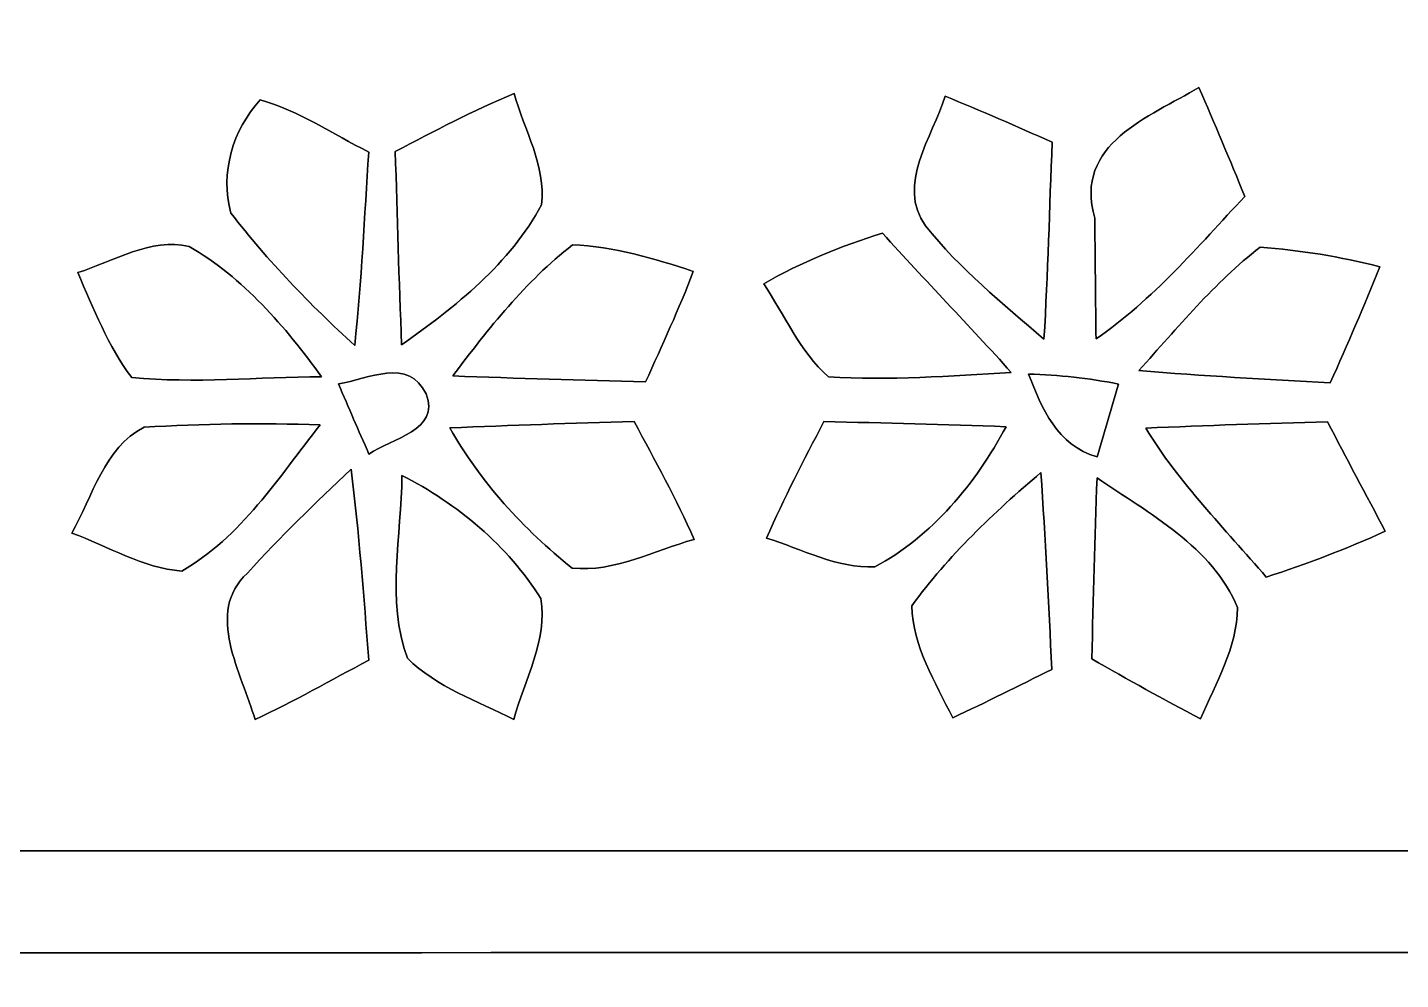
# Model space of a CAD drawing. Header units: centimetres. Extents: x -16.8 to 16.8, y -16.7 to 16.7.
# Drawn here: x 6.878 to 11.404, y -2.7 to 0.439 of the extents above; entities that cross this region are included whole.
import ezdxf

# ---------------------------------------------------------------- set-up
doc = ezdxf.new("R2010")
doc.units = ezdxf.units.CM
doc.header["$MEASUREMENT"] = 0
doc.layers.add('Layer 1', color=7, linetype='Continuous')

msp = doc.modelspace()

# ---------------------------------------------------------------- linework, layer by layer
at = {"layer": 'Layer 1', "color": 7}
for points, knots in [([(-16.77458, 16.66875), (-16.77458, 16.66875), (16.77458, 16.66875), (16.77458, 16.66875), (16.77458, 16.66875), (16.77458, 16.66875), (16.77458, -16.66875), (16.77458, -16.66875), (16.77458, -16.66875), (16.77458, -16.66875), (-16.77458, -16.66875), (-16.77458, -16.66875), (-16.77458, -16.66875), (-16.77458, -16.66875), (-16.77458, 16.66875), (-16.77458, 16.66875), (-16.77458, 16.66875), (-16.77458, 16.66875), (-16.77458, 16.66875), (-16.77458, 16.66875)], [0, 0, 0, 0, 0.1666667, 0.1666667, 0.1666667, 0.1666667, 0.3333333, 0.3333333, 0.3333333, 0.3333333, 0.5, 0.5, 0.5, 0.5, 0.6666667, 0.6666667, 0.6666667, 0.6666667, 1, 1, 1, 1]), ([(10.39566, -0.1905), (10.39671, -0.28998), (10.39883, -0.4886), (10.39989, -0.58808), (10.39989, -0.58808), (10.58757, -0.45932), (10.73538, -0.28328), (10.89025, -0.11818), (10.89025, -0.11818), (10.84086, 0.00212), (10.79077, 0.12171), (10.73891, 0.24059), (10.73891, 0.24059), (10.57663, 0.14393), (10.32439, 0.05539), (10.39566, -0.1905), (10.39566, -0.1905), (10.39566, -0.1905), (10.39566, -0.1905), (10.39566, -0.1905)], [0, 0, 0, 0, 0.1666667, 0.1666667, 0.1666667, 0.1666667, 0.3333333, 0.3333333, 0.3333333, 0.3333333, 0.5, 0.5, 0.5, 0.5, 0.6666667, 0.6666667, 0.6666667, 0.6666667, 1, 1, 1, 1]), ([(7.64505, 0.19967), (7.55403, 0.10089), (7.51205, -0.04057), (7.54839, -0.17357), (7.54839, -0.17357), (7.67009, -0.33091), (7.80909, -0.47554), (7.95655, -0.6096), (7.95655, -0.6096), (7.97877, -0.39758), (7.98865, -0.18415), (8.00276, 0.02787), (8.00276, 0.02787), (7.88352, 0.08643), (7.77311, 0.16439), (7.64505, 0.19967), (7.64505, 0.19967), (7.64505, 0.19967), (7.64505, 0.19967), (7.64505, 0.19967)], [0, 0, 0, 0, 0.1666667, 0.1666667, 0.1666667, 0.1666667, 0.3333333, 0.3333333, 0.3333333, 0.3333333, 0.5, 0.5, 0.5, 0.5, 0.6666667, 0.6666667, 0.6666667, 0.6666667, 1, 1, 1, 1]), ([(8.09025, 0.02963), (8.09625, -0.18239), (8.10225, -0.39441), (8.11107, -0.60713), (8.11107, -0.60713), (8.28887, -0.48295), (8.46843, -0.33902), (8.5725, -0.1457), (8.5725, -0.1457), (8.58696, -0.01834), (8.5157, 0.10089), (8.48148, 0.22049), (8.48148, 0.22049), (8.34743, 0.1651), (8.21866, 0.09666), (8.09025, 0.02963), (8.09025, 0.02963), (8.09025, 0.02963), (8.09025, 0.02963), (8.09025, 0.02963)], [0, 0, 0, 0, 0.1666667, 0.1666667, 0.1666667, 0.1666667, 0.3333333, 0.3333333, 0.3333333, 0.3333333, 0.5, 0.5, 0.5, 0.5, 0.6666667, 0.6666667, 0.6666667, 0.6666667, 1, 1, 1, 1]), ([(9.90212, 0.21202), (9.8612, 0.07761), (9.74055, -0.08008), (9.83791, -0.2159), (9.83791, -0.2159), (9.9501, -0.35666), (10.09191, -0.47131), (10.22809, -0.58914), (10.22809, -0.58914), (10.24184, -0.37289), (10.24643, -0.15593), (10.25525, 0.05997), (10.25525, 0.05997), (10.13777, 0.11289), (10.02065, 0.16369), (9.90212, 0.21202), (9.90212, 0.21202), (9.90212, 0.21202), (9.90212, 0.21202), (9.90212, 0.21202)], [0, 0, 0, 0, 0.1666667, 0.1666667, 0.1666667, 0.1666667, 0.3333333, 0.3333333, 0.3333333, 0.3333333, 0.5, 0.5, 0.5, 0.5, 0.6666667, 0.6666667, 0.6666667, 0.6666667, 1, 1, 1, 1]), ([(7.04356, -0.36971), (7.09577, -0.48754), (7.14234, -0.61101), (7.22136, -0.71508), (7.22136, -0.71508), (7.42879, -0.73554), (7.63834, -0.71367), (7.84719, -0.71296), (7.84719, -0.71296), (7.7276, -0.54786), (7.58896, -0.38629), (7.4108, -0.28328), (7.4108, -0.28328), (7.28416, -0.254), (7.16104, -0.33232), (7.04356, -0.36971), (7.04356, -0.36971), (7.04356, -0.36971), (7.04356, -0.36971), (7.04356, -0.36971)], [0, 0, 0, 0, 0.1666667, 0.1666667, 0.1666667, 0.1666667, 0.3333333, 0.3333333, 0.3333333, 0.3333333, 0.5, 0.5, 0.5, 0.5, 0.6666667, 0.6666667, 0.6666667, 0.6666667, 1, 1, 1, 1]), ([(9.30451, -0.40605), (9.37295, -0.50871), (9.4234, -0.62936), (9.51794, -0.71296), (9.51794, -0.71296), (9.71797, -0.72637), (9.91976, -0.70979), (10.12049, -0.6985), (10.12049, -0.6985), (9.98114, -0.54363), (9.8358, -0.39405), (9.6961, -0.23989), (9.6961, -0.23989), (9.55957, -0.28081), (9.42834, -0.3362), (9.30451, -0.40605), (9.30451, -0.40605), (9.30451, -0.40605), (9.30451, -0.40605), (9.30451, -0.40605)], [0, 0, 0, 0, 0.1666667, 0.1666667, 0.1666667, 0.1666667, 0.3333333, 0.3333333, 0.3333333, 0.3333333, 0.5, 0.5, 0.5, 0.5, 0.6666667, 0.6666667, 0.6666667, 0.6666667, 1, 1, 1, 1]), ([(8.6741, -0.27834), (8.51958, -0.39864), (8.39682, -0.55421), (8.27969, -0.71014), (8.27969, -0.71014), (8.49136, -0.71826), (8.70303, -0.72319), (8.9154, -0.7299), (8.9154, -0.7299), (8.96937, -0.60889), (9.02582, -0.4893), (9.07239, -0.36548), (9.07239, -0.36548), (8.94292, -0.32314), (8.81133, -0.28293), (8.6741, -0.27834), (8.6741, -0.27834), (8.6741, -0.27834), (8.6741, -0.27834), (8.6741, -0.27834)], [0, 0, 0, 0, 0.1666667, 0.1666667, 0.1666667, 0.1666667, 0.3333333, 0.3333333, 0.3333333, 0.3333333, 0.5, 0.5, 0.5, 0.5, 0.6666667, 0.6666667, 0.6666667, 0.6666667, 1, 1, 1, 1]), ([(10.94034, -0.2861), (10.79006, -0.40217), (10.66871, -0.55174), (10.54135, -0.6918), (10.54135, -0.6918), (10.7509, -0.7112), (10.96116, -0.72002), (11.17212, -0.73272), (11.17212, -0.73272), (11.22821, -0.60607), (11.28395, -0.47943), (11.33546, -0.35066), (11.33546, -0.35066), (11.20528, -0.31679), (11.07369, -0.29528), (10.94034, -0.2861), (10.94034, -0.2861), (10.94034, -0.2861), (10.94034, -0.2861), (10.94034, -0.2861)], [0, 0, 0, 0, 0.1666667, 0.1666667, 0.1666667, 0.1666667, 0.3333333, 0.3333333, 0.3333333, 0.3333333, 0.5, 0.5, 0.5, 0.5, 0.6666667, 0.6666667, 0.6666667, 0.6666667, 1, 1, 1, 1]), ([(7.90328, -0.7366), (7.93574, -0.81386), (7.96925, -0.89076), (8.00347, -0.96767), (8.00347, -0.96767), (8.07685, -0.91652), (8.24124, -0.89006), (8.1915, -0.76941), (8.1915, -0.76941), (8.13611, -0.64841), (7.99959, -0.71967), (7.90328, -0.7366), (7.90328, -0.7366), (7.90328, -0.7366), (7.90328, -0.7366), (7.90328, -0.7366)], [0, 0, 0, 0, 0.2, 0.2, 0.2, 0.2, 0.4, 0.4, 0.4, 0.4, 0.6, 0.6, 0.6, 0.6, 1, 1, 1, 1]), ([(10.17764, -0.70414), (10.22103, -0.81774), (10.27077, -0.93768), (10.40377, -0.97719), (10.40377, -0.97719), (10.42741, -0.89711), (10.45104, -0.81703), (10.47362, -0.73695), (10.47362, -0.73695), (10.3759, -0.7172), (10.27677, -0.70697), (10.17764, -0.70414), (10.17764, -0.70414), (10.17764, -0.70414), (10.17764, -0.70414), (10.17764, -0.70414)], [0, 0, 0, 0, 0.2, 0.2, 0.2, 0.2, 0.4, 0.4, 0.4, 0.4, 0.6, 0.6, 0.6, 0.6, 1, 1, 1, 1]), ([(7.26193, -0.87912), (7.12999, -0.94721), (7.09295, -1.10772), (7.02381, -1.22802), (7.02381, -1.22802), (7.14304, -1.27071), (7.25699, -1.34373), (7.38646, -1.35326), (7.38646, -1.35326), (7.58049, -1.24319), (7.70678, -1.04316), (7.8426, -0.87136), (7.8426, -0.87136), (7.64857, -0.86501), (7.4549, -0.86748), (7.26193, -0.87912), (7.26193, -0.87912), (7.26193, -0.87912), (7.26193, -0.87912), (7.26193, -0.87912)], [0, 0, 0, 0, 0.1666667, 0.1666667, 0.1666667, 0.1666667, 0.3333333, 0.3333333, 0.3333333, 0.3333333, 0.5, 0.5, 0.5, 0.5, 0.6666667, 0.6666667, 0.6666667, 0.6666667, 1, 1, 1, 1]), ([(8.27017, -0.88159), (8.37142, -1.06045), (8.51253, -1.21532), (8.67304, -1.34373), (8.67304, -1.34373), (8.81274, -1.35749), (8.94327, -1.28623), (9.07486, -1.24883), (9.07486, -1.24883), (9.01665, -1.11548), (8.94574, -0.98813), (8.8773, -0.86043), (8.8773, -0.86043), (8.67445, -0.86572), (8.47196, -0.87277), (8.27017, -0.88159), (8.27017, -0.88159), (8.27017, -0.88159), (8.27017, -0.88159), (8.27017, -0.88159)], [0, 0, 0, 0, 0.1666667, 0.1666667, 0.1666667, 0.1666667, 0.3333333, 0.3333333, 0.3333333, 0.3333333, 0.5, 0.5, 0.5, 0.5, 0.6666667, 0.6666667, 0.6666667, 0.6666667, 1, 1, 1, 1]), ([(9.50277, -0.86078), (9.43681, -0.98707), (9.37154, -1.11407), (9.31333, -1.2446), (9.31333, -1.2446), (9.43046, -1.27988), (9.54581, -1.34514), (9.67105, -1.3395), (9.67105, -1.3395), (9.85908, -1.2386), (10.00407, -1.06433), (10.1032, -0.87736), (10.1032, -0.87736), (9.90247, -0.8703), (9.70245, -0.86466), (9.50277, -0.86078), (9.50277, -0.86078), (9.50277, -0.86078), (9.50277, -0.86078), (9.50277, -0.86078)], [0, 0, 0, 0, 0.1666667, 0.1666667, 0.1666667, 0.1666667, 0.3333333, 0.3333333, 0.3333333, 0.3333333, 0.5, 0.5, 0.5, 0.5, 0.6666667, 0.6666667, 0.6666667, 0.6666667, 1, 1, 1, 1]), ([(10.56358, -0.88194), (10.67329, -1.06292), (10.82428, -1.2132), (10.96116, -1.37336), (10.96116, -1.37336), (11.09416, -1.32962), (11.22574, -1.28058), (11.35309, -1.22167), (11.35309, -1.22167), (11.28959, -1.10173), (11.22539, -0.98178), (11.16295, -0.86184), (11.16295, -0.86184), (10.96257, -0.86678), (10.7629, -0.87348), (10.56358, -0.88194), (10.56358, -0.88194), (10.56358, -0.88194), (10.56358, -0.88194), (10.56358, -0.88194)], [0, 0, 0, 0, 0.1666667, 0.1666667, 0.1666667, 0.1666667, 0.3333333, 0.3333333, 0.3333333, 0.3333333, 0.5, 0.5, 0.5, 0.5, 0.6666667, 0.6666667, 0.6666667, 0.6666667, 1, 1, 1, 1]), ([(7.60271, -1.36031), (7.4609, -1.48908), (7.58472, -1.69228), (7.62776, -1.84291), (7.62776, -1.84291), (7.75547, -1.78294), (7.87823, -1.71309), (8.00312, -1.64677), (8.00312, -1.64677), (7.98583, -1.43616), (7.97101, -1.22626), (7.94456, -1.01741), (7.94456, -1.01741), (7.82743, -1.12854), (7.71102, -1.24037), (7.60271, -1.36031), (7.60271, -1.36031), (7.60271, -1.36031), (7.60271, -1.36031), (7.60271, -1.36031)], [0, 0, 0, 0, 0.1666667, 0.1666667, 0.1666667, 0.1666667, 0.3333333, 0.3333333, 0.3333333, 0.3333333, 0.5, 0.5, 0.5, 0.5, 0.6666667, 0.6666667, 0.6666667, 0.6666667, 1, 1, 1, 1]), ([(8.11212, -1.03823), (8.11001, -1.23472), (8.06027, -1.45098), (8.13012, -1.64077), (8.13012, -1.64077), (8.22466, -1.73461), (8.36119, -1.78259), (8.48113, -1.84256), (8.48113, -1.84256), (8.515, -1.71274), (8.59402, -1.58044), (8.57003, -1.44427), (8.57003, -1.44427), (8.46173, -1.27), (8.29381, -1.1303), (8.11212, -1.03823), (8.11212, -1.03823), (8.11212, -1.03823), (8.11212, -1.03823), (8.11212, -1.03823)], [0, 0, 0, 0, 0.1666667, 0.1666667, 0.1666667, 0.1666667, 0.3333333, 0.3333333, 0.3333333, 0.3333333, 0.5, 0.5, 0.5, 0.5, 0.6666667, 0.6666667, 0.6666667, 0.6666667, 1, 1, 1, 1]), ([(9.79241, -1.46791), (9.79699, -1.60161), (9.86931, -1.71979), (9.92752, -1.83691), (9.92752, -1.83691), (10.03759, -1.78611), (10.14518, -1.73108), (10.25419, -1.67781), (10.25419, -1.67781), (10.24361, -1.46085), (10.23267, -1.2446), (10.21821, -1.0287), (10.21821, -1.0287), (10.06263, -1.16029), (9.91306, -1.30281), (9.79241, -1.46791), (9.79241, -1.46791), (9.79241, -1.46791), (9.79241, -1.46791), (9.79241, -1.46791)], [0, 0, 0, 0, 0.1666667, 0.1666667, 0.1666667, 0.1666667, 0.3333333, 0.3333333, 0.3333333, 0.3333333, 0.5, 0.5, 0.5, 0.5, 0.6666667, 0.6666667, 0.6666667, 0.6666667, 1, 1, 1, 1]), ([(10.40306, -1.04599), (10.39601, -1.2446), (10.39036, -1.44357), (10.38613, -1.64289), (10.38613, -1.64289), (10.50431, -1.70991), (10.62249, -1.778), (10.7442, -1.84009), (10.7442, -1.84009), (10.795, -1.72297), (10.8645, -1.60479), (10.86661, -1.47391), (10.86661, -1.47391), (10.78406, -1.27388), (10.57346, -1.16276), (10.40306, -1.04599), (10.40306, -1.04599), (10.40306, -1.04599), (10.40306, -1.04599), (10.40306, -1.04599)], [0, 0, 0, 0, 0.1666667, 0.1666667, 0.1666667, 0.1666667, 0.3333333, 0.3333333, 0.3333333, 0.3333333, 0.5, 0.5, 0.5, 0.5, 0.6666667, 0.6666667, 0.6666667, 0.6666667, 1, 1, 1, 1]), ([(-16.03869, -2.27648), (-16.0528, -2.3809), (-16.0655, -2.47368), (-16.07714, -2.58339), (-16.07714, -2.58339), (-15.66404, -2.64054), (-15.246, -2.59856), (-14.83078, -2.61056), (-14.83078, -2.61056), (-5.11104, -2.61197), (4.60869, -2.61161), (14.32842, -2.61056), (14.32842, -2.61056), (14.96236, -2.59962), (15.59701, -2.6349), (16.23025, -2.59327), (16.23025, -2.59327), (16.2246, -2.48603), (16.21084, -2.37949), (16.19285, -2.27401), (16.19285, -2.27401), (5.44901, -2.27753), (-5.29484, -2.2733), (-16.03869, -2.27648), (-16.03869, -2.27648), (-16.03869, -2.27648), (-16.03869, -2.27648), (-16.03869, -2.27648)], [0, 0, 0, 0, 0.125, 0.125, 0.125, 0.125, 0.25, 0.25, 0.25, 0.25, 0.375, 0.375, 0.375, 0.375, 0.5, 0.5, 0.5, 0.5, 0.625, 0.625, 0.625, 0.625, 0.75, 0.75, 0.75, 0.75, 1, 1, 1, 1])]:
    msp.add_open_spline(points, degree=3, knots=knots, dxfattribs=at)
at = {"layer": 'Layer 1', "color": 250}
for points, knots in [([(10.39566, -0.1905), (10.32439, 0.05539), (10.57663, 0.14393), (10.73891, 0.24059), (10.73891, 0.24059), (10.79077, 0.12171), (10.84086, 0.00212), (10.89025, -0.11818), (10.89025, -0.11818), (10.73538, -0.28328), (10.58757, -0.45932), (10.39989, -0.58808), (10.39989, -0.58808), (10.39883, -0.4886), (10.39671, -0.28998), (10.39566, -0.1905)], [0, 0, 0, 0, 0.2, 0.2, 0.2, 0.2, 0.4, 0.4, 0.4, 0.4, 0.6, 0.6, 0.6, 0.6, 1, 1, 1, 1]), ([(7.64505, 0.19967), (7.77311, 0.16439), (7.88352, 0.08643), (8.00276, 0.02787), (8.00276, 0.02787), (7.98865, -0.18415), (7.97877, -0.39758), (7.95655, -0.6096), (7.95655, -0.6096), (7.80909, -0.47554), (7.67009, -0.33091), (7.54839, -0.17357), (7.54839, -0.17357), (7.51205, -0.04057), (7.55403, 0.10089), (7.64505, 0.19967)], [0, 0, 0, 0, 0.2, 0.2, 0.2, 0.2, 0.4, 0.4, 0.4, 0.4, 0.6, 0.6, 0.6, 0.6, 1, 1, 1, 1]), ([(8.09025, 0.02963), (8.21866, 0.09666), (8.34743, 0.1651), (8.48148, 0.22049), (8.48148, 0.22049), (8.5157, 0.10089), (8.58696, -0.01834), (8.5725, -0.1457), (8.5725, -0.1457), (8.46843, -0.33902), (8.28887, -0.48295), (8.11107, -0.60713), (8.11107, -0.60713), (8.10225, -0.39441), (8.09625, -0.18239), (8.09025, 0.02963)], [0, 0, 0, 0, 0.2, 0.2, 0.2, 0.2, 0.4, 0.4, 0.4, 0.4, 0.6, 0.6, 0.6, 0.6, 1, 1, 1, 1]), ([(9.90212, 0.21202), (10.02065, 0.16369), (10.13777, 0.11289), (10.25525, 0.05997), (10.25525, 0.05997), (10.24643, -0.15593), (10.24184, -0.37289), (10.22809, -0.58914), (10.22809, -0.58914), (10.09191, -0.47131), (9.9501, -0.35666), (9.83791, -0.2159), (9.83791, -0.2159), (9.74055, -0.08008), (9.8612, 0.07761), (9.90212, 0.21202)], [0, 0, 0, 0, 0.2, 0.2, 0.2, 0.2, 0.4, 0.4, 0.4, 0.4, 0.6, 0.6, 0.6, 0.6, 1, 1, 1, 1]), ([(7.04356, -0.36971), (7.16104, -0.33232), (7.28416, -0.254), (7.4108, -0.28328), (7.4108, -0.28328), (7.58896, -0.38629), (7.7276, -0.54786), (7.84719, -0.71296), (7.84719, -0.71296), (7.63834, -0.71367), (7.42879, -0.73554), (7.22136, -0.71508), (7.22136, -0.71508), (7.14234, -0.61101), (7.09577, -0.48754), (7.04356, -0.36971)], [0, 0, 0, 0, 0.2, 0.2, 0.2, 0.2, 0.4, 0.4, 0.4, 0.4, 0.6, 0.6, 0.6, 0.6, 1, 1, 1, 1]), ([(9.30451, -0.40605), (9.42834, -0.3362), (9.55957, -0.28081), (9.6961, -0.23989), (9.6961, -0.23989), (9.8358, -0.39405), (9.98114, -0.54363), (10.12049, -0.6985), (10.12049, -0.6985), (9.91976, -0.70979), (9.71797, -0.72637), (9.51794, -0.71296), (9.51794, -0.71296), (9.4234, -0.62936), (9.37295, -0.50871), (9.30451, -0.40605)], [0, 0, 0, 0, 0.2, 0.2, 0.2, 0.2, 0.4, 0.4, 0.4, 0.4, 0.6, 0.6, 0.6, 0.6, 1, 1, 1, 1]), ([(8.6741, -0.27834), (8.81133, -0.28293), (8.94292, -0.32314), (9.07239, -0.36548), (9.07239, -0.36548), (9.02582, -0.4893), (8.96937, -0.60889), (8.9154, -0.7299), (8.9154, -0.7299), (8.70303, -0.72319), (8.49136, -0.71826), (8.27969, -0.71014), (8.27969, -0.71014), (8.39682, -0.55421), (8.51958, -0.39864), (8.6741, -0.27834)], [0, 0, 0, 0, 0.2, 0.2, 0.2, 0.2, 0.4, 0.4, 0.4, 0.4, 0.6, 0.6, 0.6, 0.6, 1, 1, 1, 1]), ([(10.94034, -0.2861), (11.07369, -0.29528), (11.20528, -0.31679), (11.33546, -0.35066), (11.33546, -0.35066), (11.28395, -0.47943), (11.22821, -0.60607), (11.17212, -0.73272), (11.17212, -0.73272), (10.96116, -0.72002), (10.7509, -0.7112), (10.54135, -0.6918), (10.54135, -0.6918), (10.66871, -0.55174), (10.79006, -0.40217), (10.94034, -0.2861)], [0, 0, 0, 0, 0.2, 0.2, 0.2, 0.2, 0.4, 0.4, 0.4, 0.4, 0.6, 0.6, 0.6, 0.6, 1, 1, 1, 1]), ([(7.90328, -0.7366), (7.99959, -0.71967), (8.13611, -0.64841), (8.1915, -0.76941), (8.1915, -0.76941), (8.24124, -0.89006), (8.07685, -0.91652), (8.00347, -0.96767), (8.00347, -0.96767), (7.96925, -0.89076), (7.93574, -0.81386), (7.90328, -0.7366)], [0, 0, 0, 0, 0.25, 0.25, 0.25, 0.25, 0.5, 0.5, 0.5, 0.5, 1, 1, 1, 1]), ([(10.17764, -0.70414), (10.27677, -0.70697), (10.3759, -0.7172), (10.47362, -0.73695), (10.47362, -0.73695), (10.45104, -0.81703), (10.42741, -0.89711), (10.40377, -0.97719), (10.40377, -0.97719), (10.27077, -0.93768), (10.22103, -0.81774), (10.17764, -0.70414)], [0, 0, 0, 0, 0.25, 0.25, 0.25, 0.25, 0.5, 0.5, 0.5, 0.5, 1, 1, 1, 1]), ([(7.26193, -0.87912), (7.4549, -0.86748), (7.64857, -0.86501), (7.8426, -0.87136), (7.8426, -0.87136), (7.70678, -1.04316), (7.58049, -1.24319), (7.38646, -1.35326), (7.38646, -1.35326), (7.25699, -1.34373), (7.14304, -1.27071), (7.02381, -1.22802), (7.02381, -1.22802), (7.09295, -1.10772), (7.12999, -0.94721), (7.26193, -0.87912)], [0, 0, 0, 0, 0.2, 0.2, 0.2, 0.2, 0.4, 0.4, 0.4, 0.4, 0.6, 0.6, 0.6, 0.6, 1, 1, 1, 1]), ([(8.27017, -0.88159), (8.47196, -0.87277), (8.67445, -0.86572), (8.8773, -0.86043), (8.8773, -0.86043), (8.94574, -0.98813), (9.01665, -1.11548), (9.07486, -1.24883), (9.07486, -1.24883), (8.94327, -1.28623), (8.81274, -1.35749), (8.67304, -1.34373), (8.67304, -1.34373), (8.51253, -1.21532), (8.37142, -1.06045), (8.27017, -0.88159)], [0, 0, 0, 0, 0.2, 0.2, 0.2, 0.2, 0.4, 0.4, 0.4, 0.4, 0.6, 0.6, 0.6, 0.6, 1, 1, 1, 1]), ([(9.50277, -0.86078), (9.70245, -0.86466), (9.90247, -0.8703), (10.1032, -0.87736), (10.1032, -0.87736), (10.00407, -1.06433), (9.85908, -1.2386), (9.67105, -1.3395), (9.67105, -1.3395), (9.54581, -1.34514), (9.43046, -1.27988), (9.31333, -1.2446), (9.31333, -1.2446), (9.37154, -1.11407), (9.43681, -0.98707), (9.50277, -0.86078)], [0, 0, 0, 0, 0.2, 0.2, 0.2, 0.2, 0.4, 0.4, 0.4, 0.4, 0.6, 0.6, 0.6, 0.6, 1, 1, 1, 1]), ([(10.56358, -0.88194), (10.7629, -0.87348), (10.96257, -0.86678), (11.16295, -0.86184), (11.16295, -0.86184), (11.22539, -0.98178), (11.28959, -1.10173), (11.35309, -1.22167), (11.35309, -1.22167), (11.22574, -1.28058), (11.09416, -1.32962), (10.96116, -1.37336), (10.96116, -1.37336), (10.82428, -1.2132), (10.67329, -1.06292), (10.56358, -0.88194)], [0, 0, 0, 0, 0.2, 0.2, 0.2, 0.2, 0.4, 0.4, 0.4, 0.4, 0.6, 0.6, 0.6, 0.6, 1, 1, 1, 1]), ([(7.60271, -1.36031), (7.71102, -1.24037), (7.82743, -1.12854), (7.94456, -1.01741), (7.94456, -1.01741), (7.97101, -1.22626), (7.98583, -1.43616), (8.00312, -1.64677), (8.00312, -1.64677), (7.87823, -1.71309), (7.75547, -1.78294), (7.62776, -1.84291), (7.62776, -1.84291), (7.58472, -1.69228), (7.4609, -1.48908), (7.60271, -1.36031)], [0, 0, 0, 0, 0.2, 0.2, 0.2, 0.2, 0.4, 0.4, 0.4, 0.4, 0.6, 0.6, 0.6, 0.6, 1, 1, 1, 1]), ([(8.11212, -1.03823), (8.29381, -1.1303), (8.46173, -1.27), (8.57003, -1.44427), (8.57003, -1.44427), (8.59402, -1.58044), (8.515, -1.71274), (8.48113, -1.84256), (8.48113, -1.84256), (8.36119, -1.78259), (8.22466, -1.73461), (8.13012, -1.64077), (8.13012, -1.64077), (8.06027, -1.45098), (8.11001, -1.23472), (8.11212, -1.03823)], [0, 0, 0, 0, 0.2, 0.2, 0.2, 0.2, 0.4, 0.4, 0.4, 0.4, 0.6, 0.6, 0.6, 0.6, 1, 1, 1, 1]), ([(9.79241, -1.46791), (9.91306, -1.30281), (10.06263, -1.16029), (10.21821, -1.0287), (10.21821, -1.0287), (10.23267, -1.2446), (10.24361, -1.46085), (10.25419, -1.67781), (10.25419, -1.67781), (10.14518, -1.73108), (10.03759, -1.78611), (9.92752, -1.83691), (9.92752, -1.83691), (9.86931, -1.71979), (9.79699, -1.60161), (9.79241, -1.46791)], [0, 0, 0, 0, 0.2, 0.2, 0.2, 0.2, 0.4, 0.4, 0.4, 0.4, 0.6, 0.6, 0.6, 0.6, 1, 1, 1, 1]), ([(10.40306, -1.04599), (10.57346, -1.16276), (10.78406, -1.27388), (10.86661, -1.47391), (10.86661, -1.47391), (10.8645, -1.60479), (10.795, -1.72297), (10.7442, -1.84009), (10.7442, -1.84009), (10.62249, -1.778), (10.50431, -1.70991), (10.38613, -1.64289), (10.38613, -1.64289), (10.39036, -1.44357), (10.39601, -1.2446), (10.40306, -1.04599)], [0, 0, 0, 0, 0.2, 0.2, 0.2, 0.2, 0.4, 0.4, 0.4, 0.4, 0.6, 0.6, 0.6, 0.6, 1, 1, 1, 1]), ([(-16.03869, -2.27648), (-5.29484, -2.2733), (5.44901, -2.27753), (16.19285, -2.27401), (16.19285, -2.27401), (16.21084, -2.37949), (16.2246, -2.48603), (16.23025, -2.59327), (16.23025, -2.59327), (15.59701, -2.6349), (14.96236, -2.59962), (14.32842, -2.61056), (14.32842, -2.61056), (4.60869, -2.61161), (-5.11104, -2.61197), (-14.83078, -2.61056), (-14.83078, -2.61056), (-15.246, -2.59856), (-15.66404, -2.64054), (-16.07714, -2.58339), (-16.07714, -2.58339), (-16.0655, -2.47368), (-16.0528, -2.3809), (-16.03869, -2.27648)], [0, 0, 0, 0, 0.1428571, 0.1428571, 0.1428571, 0.1428571, 0.2857143, 0.2857143, 0.2857143, 0.2857143, 0.4285714, 0.4285714, 0.4285714, 0.4285714, 0.5714286, 0.5714286, 0.5714286, 0.5714286, 0.7142857, 0.7142857, 0.7142857, 0.7142857, 1, 1, 1, 1])]:
    msp.add_open_spline(points, degree=3, knots=knots, dxfattribs=at)

doc.saveas('drawing.dxf')
